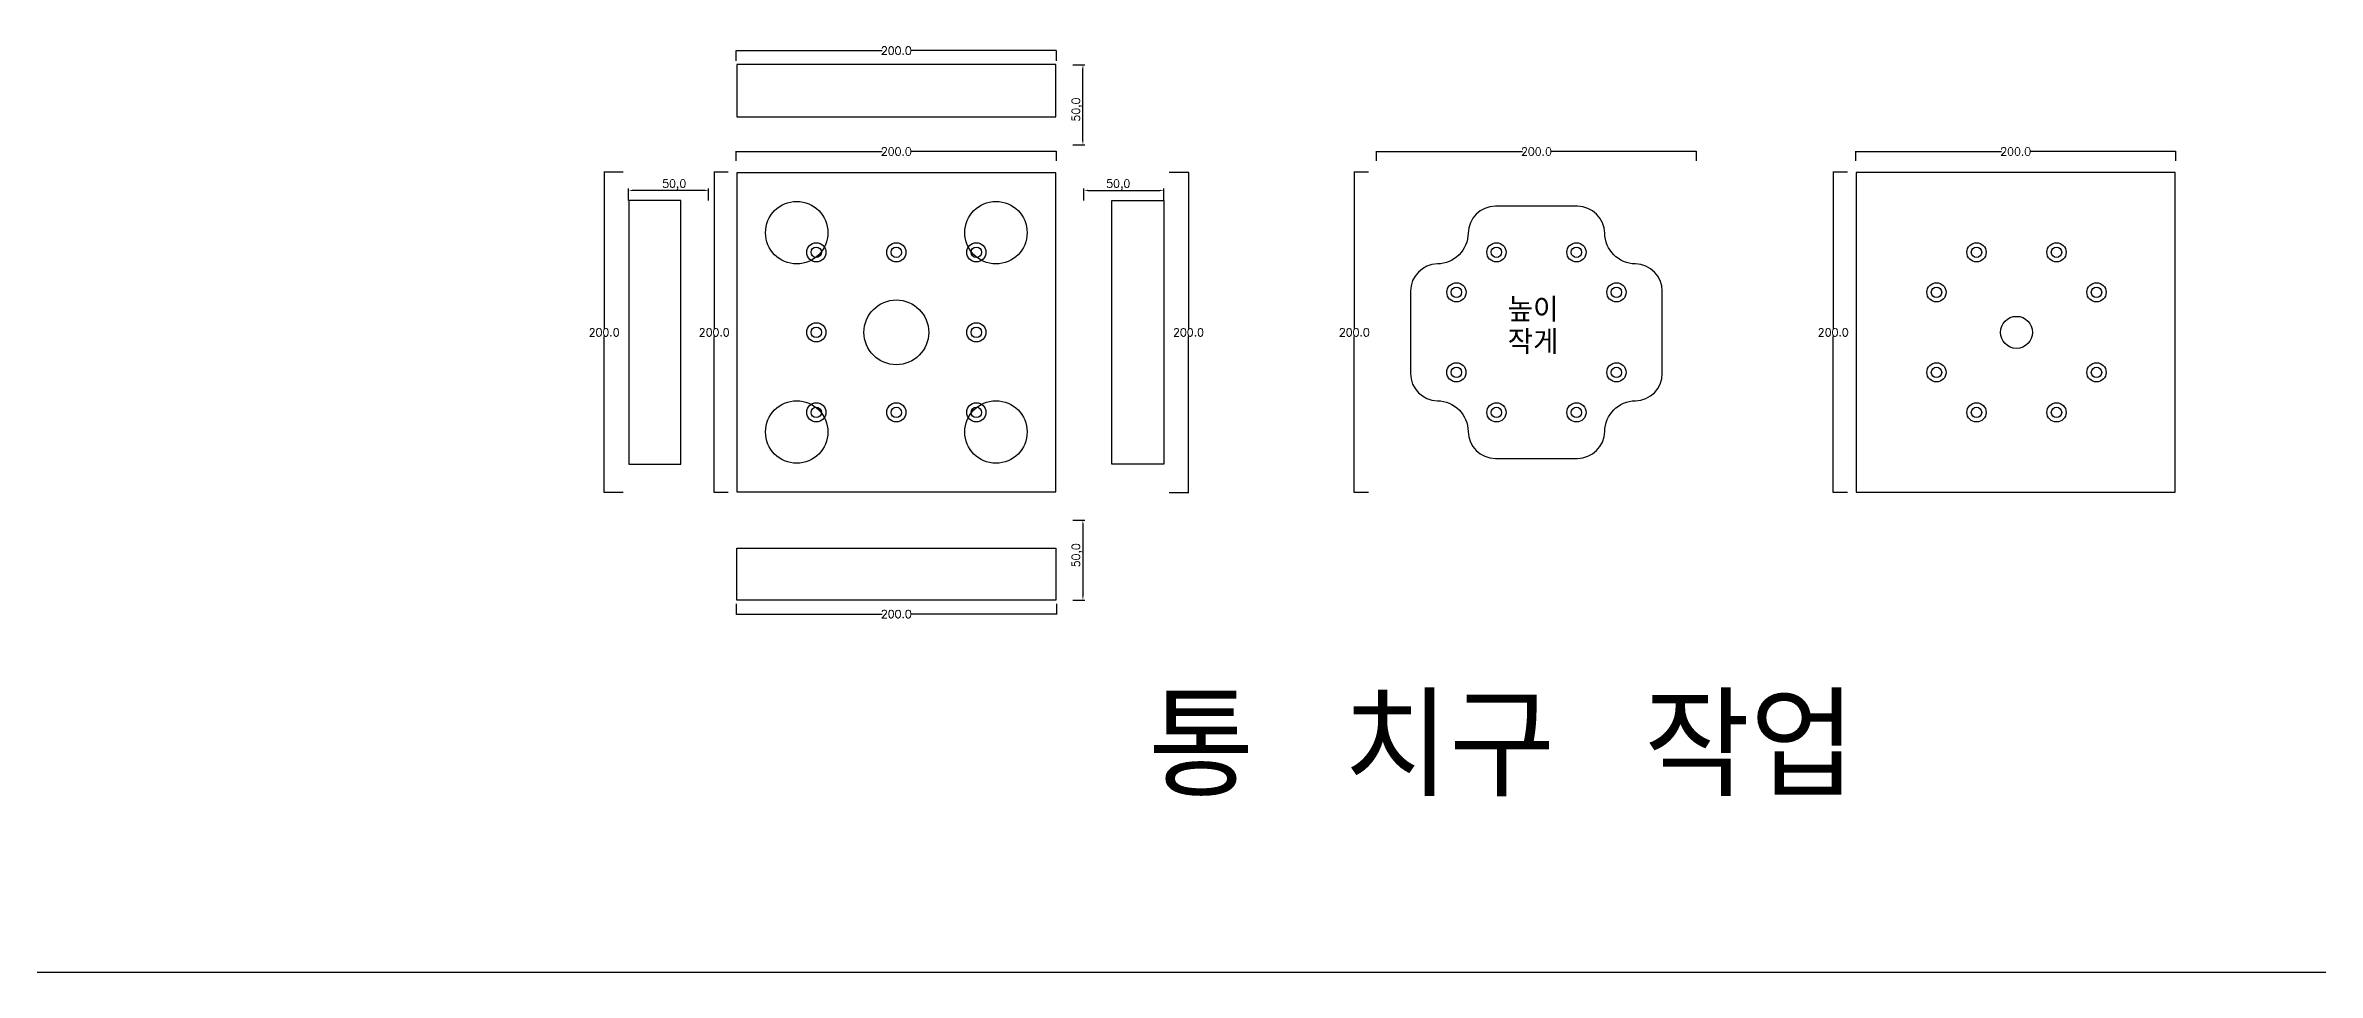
# Model space of a CAD drawing. Header units: millimetres. Extents: x 37110 to 56310, y -3510 to 5490.
# Drawn here: x 43678 to 45098, y 90 to 669 of the extents above; entities that cross this region are included whole.
import ezdxf

# ---------------------------------------------------------------- set-up
doc = ezdxf.new("R2010")
doc.units = ezdxf.units.MM
for name, color, linetype in [('TEXT', 3, 'Continuous'), ('볼트 구멍', 7, 'Continuous'), ('치구', 7, 'Continuous'), ('치수', 7, 'Continuous')]:
    doc.layers.add(name, color=color, linetype=linetype)
doc.styles.get("Standard").update_dxf_attribs({"font": 'txt.shx', "bigfont": 'whgtxt.shx'})
doc.dimstyles.new('ISO-25', dxfattribs={"dimtxt": 2.5, "dimasz": 2.5, "dimexe": 1.25, "dimexo": 0.625, "dimtad": 1, "dimtxsty": 'Standard', "dimcen": 2.5, "dimadec": 0, "dimazin": 0, "dimtfac": 1, "dimtmove": 0, "dimatfit": 3, "dimfxl": 0, "dimarcsym": 0})
doc.dimstyles.get("Standard").update_dxf_attribs({"dimtxt": 7, "dimasz": 0.18, "dimexe": 0.18, "dimexo": 0.0625, "dimgap": 0.09, "dimtad": 0, "dimtih": 1, "dimtoh": 1, "dimdec": 1, "dimzin": 0, "dimdsep": 46, "dimtxsty": 'Standard', "dimcen": 0.09, "dimadec": 0, "dimazin": 0, "dimtfac": 1, "dimtdec": 1, "dimtofl": 0, "dimtmove": 0, "dimatfit": 3, "dimfxl": 0, "dimtolj": 1, "dimtzin": 0, "dimarcsym": 0})

# ---------------------------------------------------------------- blocks, each defined once
blk = doc.blocks.new('*D2141')
at = {"layer": 'Defpoints', "color": 0, "linetype": 'Continuous'}
for p in [(44809.5, 597.1), (45009.5, 603), (45009.5, 597.1)]:
    blk.add_point(p, dxfattribs=at)
at = {"layer": '치수', "color": 0, "linetype": 'Continuous', "lineweight": -2}
for p, q in [((44809.5, 597.2), (44809.5, 603.2)), ((44809.7, 603), (44900.7, 603)), ((45009.3, 603), (44918.3, 603)), ((45009.5, 597.2), (45009.5, 603.2))]:
    blk.add_line(p, q, dxfattribs=at)
at = {"layer": '치수', "color": 0, "linetype": 'Continuous'}
for points in [[(44809.7, 603), (44809.7, 603), (44809.5, 603)], [(45009.3, 603), (45009.3, 603), (45009.5, 603)]]:
    blk.add_solid(points, dxfattribs=at)
at = {"layer": '치수', "color": 0, "linetype": 'Continuous', "insert": (44909.5, 603), "char_height": 5, "attachment_point": 5}
blk.add_mtext('\\A1;200.0', dxfattribs=at)
blk = doc.blocks.new('*D2148')
at = {"layer": 'Defpoints', "color": 0, "linetype": 'Continuous'}
for p in [(44380.5, 590), (44380.5, 390), (44392.6, 390)]:
    blk.add_point(p, dxfattribs=at)
at = {"layer": '치수', "color": 0, "linetype": 'Continuous', "lineweight": -2}
for p, q in [((44380.6, 590), (44392.8, 590)), ((44392.6, 589.8), (44392.6, 492.6)), ((44392.6, 390.2), (44392.6, 487.4)), ((44380.6, 390), (44392.8, 390))]:
    blk.add_line(p, q, dxfattribs=at)
at = {"layer": '치수', "color": 0, "linetype": 'Continuous'}
for points in [[(44392.6, 589.8), (44392.6, 589.8), (44392.6, 590)], [(44392.6, 390.2), (44392.6, 390.2), (44392.6, 390)]]:
    blk.add_solid(points, dxfattribs=at)
at = {"layer": '치수', "color": 0, "linetype": 'Continuous', "insert": (44392.6, 490), "char_height": 5, "attachment_point": 5}
blk.add_mtext('\\A1;200.0', dxfattribs=at)
blk = doc.blocks.new('*D2149')
at = {"layer": 'Defpoints', "color": 0, "linetype": 'Continuous'}
for p in [(44804.4, 590), (44795.5, 390), (44804.4, 390)]:
    blk.add_point(p, dxfattribs=at)
at = {"layer": '치수', "color": 0, "linetype": 'Continuous', "lineweight": -2}
for p, q in [((44804.3, 590), (44795.3, 590)), ((44795.5, 589.8), (44795.5, 492.6)), ((44795.5, 390.2), (44795.5, 487.4)), ((44804.3, 390), (44795.3, 390))]:
    blk.add_line(p, q, dxfattribs=at)
at = {"layer": '치수', "color": 0, "linetype": 'Continuous'}
for points in [[(44795.4, 589.8), (44795.5, 589.8), (44795.5, 590)], [(44795.4, 390.2), (44795.5, 390.2), (44795.5, 390)]]:
    blk.add_solid(points, dxfattribs=at)
at = {"layer": '치수', "color": 0, "linetype": 'Continuous', "insert": (44795.5, 490), "char_height": 5, "attachment_point": 5}
blk.add_mtext('\\A1;200.0', dxfattribs=at)
blk = doc.blocks.new('*D2150')
at = {"layer": 'Defpoints', "color": 0, "linetype": 'Continuous'}
for p in [(44505.1, 590), (44496.2, 390), (44505.1, 390)]:
    blk.add_point(p, dxfattribs=at)
at = {"layer": '치수', "color": 0, "linetype": 'Continuous', "lineweight": -2}
for p, q in [((44505, 590), (44496, 590)), ((44496.2, 589.8), (44496.2, 492.6)), ((44496.2, 390.2), (44496.2, 487.4)), ((44505, 390), (44496, 390))]:
    blk.add_line(p, q, dxfattribs=at)
at = {"layer": '치수', "color": 0, "linetype": 'Continuous'}
for points in [[(44496.2, 589.8), (44496.2, 589.8), (44496.2, 590)], [(44496.2, 390.2), (44496.2, 390.2), (44496.2, 390)]]:
    blk.add_solid(points, dxfattribs=at)
at = {"layer": '치수', "color": 0, "linetype": 'Continuous', "insert": (44496.2, 490), "char_height": 5, "attachment_point": 5}
blk.add_mtext('\\A1;200.0', dxfattribs=at)
blk = doc.blocks.new('*D2152')
at = {"layer": 'Defpoints', "color": 0, "linetype": 'Continuous'}
for p in [(44105.1, 590), (44096.2, 390), (44105.1, 390)]:
    blk.add_point(p, dxfattribs=at)
at = {"layer": '치수', "color": 0, "linetype": 'Continuous', "lineweight": -2}
for p, q in [((44105, 590), (44096, 590)), ((44096.2, 589.8), (44096.2, 492.6)), ((44096.2, 390.2), (44096.2, 487.4)), ((44105, 390), (44096, 390))]:
    blk.add_line(p, q, dxfattribs=at)
at = {"layer": '치수', "color": 0, "linetype": 'Continuous'}
for points in [[(44096.2, 589.8), (44096.2, 589.8), (44096.2, 590)], [(44096.2, 390.2), (44096.2, 390.2), (44096.2, 390)]]:
    blk.add_solid(points, dxfattribs=at)
at = {"layer": '치수', "color": 0, "linetype": 'Continuous', "insert": (44096.2, 490), "char_height": 5, "attachment_point": 5}
blk.add_mtext('\\A1;200.0', dxfattribs=at)
blk = doc.blocks.new('*D2154')
at = {"layer": 'Defpoints', "color": 0, "linetype": 'Continuous'}
for p in [(44110, 597.1), (44310, 603), (44310, 597.1)]:
    blk.add_point(p, dxfattribs=at)
at = {"layer": '치수', "color": 0, "linetype": 'Continuous', "lineweight": -2}
for p, q in [((44110, 597.2), (44110, 603.2)), ((44110.2, 603), (44201.2, 603)), ((44309.8, 603), (44218.8, 603)), ((44310, 597.2), (44310, 603.2))]:
    blk.add_line(p, q, dxfattribs=at)
at = {"layer": '치수', "color": 0, "linetype": 'Continuous'}
for points in [[(44110.2, 603), (44110.2, 603), (44110, 603)], [(44309.8, 603), (44309.8, 603), (44310, 603)]]:
    blk.add_solid(points, dxfattribs=at)
at = {"layer": '치수', "color": 0, "linetype": 'Continuous', "insert": (44210, 603), "char_height": 5, "attachment_point": 5}
blk.add_mtext('\\A1;200.0', dxfattribs=at)
blk = doc.blocks.new('*D2155')
at = {"layer": 'Defpoints', "color": 0, "linetype": 'Continuous'}
for p in [(44110, 659.6), (44310, 666), (44310, 659.6)]:
    blk.add_point(p, dxfattribs=at)
at = {"layer": '치수', "color": 0, "linetype": 'Continuous', "lineweight": -2}
for p, q in [((44110, 659.6), (44110, 666.2)), ((44110.2, 666), (44201.2, 666)), ((44309.8, 666), (44218.8, 666)), ((44310, 659.6), (44310, 666.2))]:
    blk.add_line(p, q, dxfattribs=at)
at = {"layer": '치수', "color": 0, "linetype": 'Continuous'}
for points in [[(44110.2, 666), (44110.2, 665.9), (44110, 666)], [(44309.8, 666), (44309.8, 665.9), (44310, 666)]]:
    blk.add_solid(points, dxfattribs=at)
at = {"layer": '치수', "color": 0, "linetype": 'Continuous', "insert": (44210, 666), "char_height": 5, "attachment_point": 5}
blk.add_mtext('\\A1;200.0', dxfattribs=at)
blk = doc.blocks.new('*D2157')
at = {"layer": 'Defpoints', "color": 0}
for p in [(44319.7, 657.2), (44326.6, 657.2), (44319.7, 607.2)]:
    blk.add_point(p, dxfattribs=at)
at = {"layer": '치수', "color": 0, "lineweight": -2}
for p, q in [((44320.3, 657.2), (44327.8, 657.2)), ((44326.6, 609.7), (44326.6, 654.7)), ((44320.3, 607.2), (44327.8, 607.2))]:
    blk.add_line(p, q, dxfattribs=at)
at = {"layer": '치수', "color": 0}
for points in [[(44326.2, 654.7), (44327, 654.7), (44326.6, 657.2)], [(44326.2, 609.7), (44327, 609.7), (44326.6, 607.2)]]:
    blk.add_solid(points, dxfattribs=at)
at = {"layer": '치수', "color": 0, "insert": (44323, 629.2), "char_height": 5, "attachment_point": 5, "rotation": 90}
blk.add_mtext('50,0', dxfattribs=at)
blk = doc.blocks.new('*D2158')
at = {"layer": 'Defpoints', "color": 0, "linetype": 'Continuous'}
for p in [(44510, 597.1), (44710, 603), (44710, 597.1)]:
    blk.add_point(p, dxfattribs=at)
at = {"layer": '치수', "color": 0, "linetype": 'Continuous', "lineweight": -2}
for p, q in [((44510, 597.2), (44510, 603.2)), ((44510.2, 603), (44601.2, 603)), ((44709.8, 603), (44618.8, 603)), ((44710, 597.2), (44710, 603.2))]:
    blk.add_line(p, q, dxfattribs=at)
at = {"layer": '치수', "color": 0, "linetype": 'Continuous'}
for points in [[(44510.2, 603), (44510.2, 603), (44510, 603)], [(44709.8, 603), (44709.8, 603), (44710, 603)]]:
    blk.add_solid(points, dxfattribs=at)
at = {"layer": '치수', "color": 0, "linetype": 'Continuous', "insert": (44610, 603), "char_height": 5, "attachment_point": 5}
blk.add_mtext('\\A1;200.0', dxfattribs=at)
blk = doc.blocks.new('*D2159')
at = {"layer": 'Defpoints', "color": 0}
for p in [(44327.2, 571.8), (44377.2, 578.7), (44377.2, 571.8)]:
    blk.add_point(p, dxfattribs=at)
at = {"layer": '치수', "color": 0, "lineweight": -2}
for p, q in [((44327.2, 572.4), (44327.2, 579.9)), ((44329.7, 578.7), (44374.7, 578.7)), ((44377.2, 572.4), (44377.2, 579.9))]:
    blk.add_line(p, q, dxfattribs=at)
at = {"layer": '치수', "color": 0}
for points in [[(44329.7, 579.1), (44329.7, 578.3), (44327.2, 578.7)], [(44374.7, 579.1), (44374.7, 578.3), (44377.2, 578.7)]]:
    blk.add_solid(points, dxfattribs=at)
at = {"layer": '치수', "color": 0, "insert": (44348.7, 582.2), "char_height": 5, "attachment_point": 5}
blk.add_mtext('50,0', dxfattribs=at)
blk = doc.blocks.new('*D2418')
at = {"layer": 'Defpoints', "color": 0}
for p in [(44042.7, 578.7), (44042.7, 571.8), (44092.7, 571.8)]:
    blk.add_point(p, dxfattribs=at)
at = {"layer": '치수', "color": 0, "lineweight": -2}
for p, q in [((44042.7, 572.4), (44042.7, 579.9)), ((44090.2, 578.7), (44045.2, 578.7)), ((44092.7, 572.4), (44092.7, 579.9))]:
    blk.add_line(p, q, dxfattribs=at)
at = {"layer": '치수', "color": 0}
for points in [[(44045.2, 579.1), (44045.2, 578.3), (44042.7, 578.7)], [(44090.2, 579.1), (44090.2, 578.3), (44092.7, 578.7)]]:
    blk.add_solid(points, dxfattribs=at)
at = {"layer": '치수', "color": 0, "insert": (44071.2, 582.2), "char_height": 5, "attachment_point": 5}
blk.add_mtext('50,0', dxfattribs=at)
blk = doc.blocks.new('*D2419')
at = {"layer": 'Defpoints', "color": 0, "linetype": 'Continuous'}
for p in [(44039.5, 590), (44027.4, 390), (44039.5, 390)]:
    blk.add_point(p, dxfattribs=at)
at = {"layer": '치수', "color": 0, "linetype": 'Continuous', "lineweight": -2}
for p, q in [((44039.4, 590), (44027.2, 590)), ((44027.4, 589.8), (44027.4, 492.6)), ((44027.4, 390.2), (44027.4, 487.4)), ((44039.4, 390), (44027.2, 390))]:
    blk.add_line(p, q, dxfattribs=at)
at = {"layer": '치수', "color": 0, "linetype": 'Continuous'}
for points in [[(44027.4, 589.8), (44027.4, 589.8), (44027.4, 590)], [(44027.4, 390.2), (44027.4, 390.2), (44027.4, 390)]]:
    blk.add_solid(points, dxfattribs=at)
at = {"layer": '치수', "color": 0, "linetype": 'Continuous', "insert": (44027.4, 490), "char_height": 5, "attachment_point": 5}
blk.add_mtext('\\A1;200.0', dxfattribs=at)
blk = doc.blocks.new('*D2420')
at = {"layer": 'Defpoints', "color": 0, "linetype": 'Continuous'}
for p in [(44110, 320.4), (44310, 320.4), (44310, 314)]:
    blk.add_point(p, dxfattribs=at)
at = {"layer": '치수', "color": 0, "linetype": 'Continuous', "lineweight": -2}
for p, q in [((44110, 320.4), (44110, 313.8)), ((44110.2, 314), (44201.2, 314)), ((44309.8, 314), (44218.8, 314)), ((44310, 320.4), (44310, 313.8))]:
    blk.add_line(p, q, dxfattribs=at)
at = {"layer": '치수', "color": 0, "linetype": 'Continuous'}
for points in [[(44110.2, 314.1), (44110.2, 314), (44110, 314)], [(44309.8, 314.1), (44309.8, 314), (44310, 314)]]:
    blk.add_solid(points, dxfattribs=at)
at = {"layer": '치수', "color": 0, "linetype": 'Continuous', "insert": (44210, 314), "char_height": 5, "attachment_point": 5}
blk.add_mtext('\\A1;200.0', dxfattribs=at)
blk = doc.blocks.new('*D2421')
at = {"layer": 'Defpoints', "color": 0}
for p in [(44319.7, 372.7), (44319.7, 322.7), (44326.6, 322.7)]:
    blk.add_point(p, dxfattribs=at)
at = {"layer": '치수', "color": 0, "lineweight": -2}
for p, q in [((44320.3, 372.7), (44327.8, 372.7)), ((44326.6, 370.2), (44326.6, 325.2)), ((44320.3, 322.7), (44327.8, 322.7))]:
    blk.add_line(p, q, dxfattribs=at)
at = {"layer": '치수', "color": 0}
for points in [[(44326.2, 370.2), (44327, 370.2), (44326.6, 372.7)], [(44326.2, 325.2), (44327, 325.2), (44326.6, 322.7)]]:
    blk.add_solid(points, dxfattribs=at)
at = {"layer": '치수', "color": 0, "insert": (44323, 350.7), "char_height": 5, "attachment_point": 5, "rotation": 90}
blk.add_mtext('50,0', dxfattribs=at)

msp = doc.modelspace()

# ---------------------------------------------------------------- linework, layer by layer
at = {"color": 6}
msp.add_line((56310, 90), (37110, 90), dxfattribs=at)
msp.add_lwpolyline([(44567.348, 428.017, 0.41020687), (44584.347, 411.25), (44635.653, 411.25, 0.41020687), (44652.652, 428.017, -0.40621142), (44671.883, 447.248, 0.41020687), (44688.65, 464.247), (44688.65, 515.753, 0.41020687), (44671.883, 532.752, -0.40621142), (44652.652, 551.983, 0.41020687), (44635.653, 568.75), (44584.347, 568.75, 0.41020687), (44567.348, 551.983, -0.40621142), (44548.117, 532.752, 0.41020687), (44531.35, 515.753), (44531.35, 464.247, 0.41020687), (44548.117, 447.248, -0.40621142)], format="xyb", close=True)
at = {"layer": '볼트 구멍', "color": 6}
for centre in [(44159.993, 540.008), (44209.993, 540.001), (44259.998, 540.002), (44585.014, 540.014), (44635, 540), (44885, 540), (44935, 540), (44560, 515), (44660, 515), (44860, 515), (44960, 515), (44160.001, 490.007), (44260.001, 490.007), (44559.986, 465.014), (44660, 465), (44860, 465), (44960, 465), (44159.994, 440.006), (44209.993, 440.001), (44259.994, 440.002), (44585, 440), (44635, 440), (44885, 440), (44935, 440)]:
    msp.add_circle(centre, 6, dxfattribs=at)
at = {"layer": '볼트 구멍', "color": 3}
for centre, radius in [((44159.993, 540.008), 3.25), ((44209.993, 540.001), 3.25), ((44259.998, 540.002), 3.25), ((44585.014, 540.014), 3.25), ((44635, 540), 3.25), ((44560, 515), 3.25), ((44660, 515), 3.25), ((44860, 515), 3.25), ((44960, 515), 3.25), ((44210, 490), 20.25), ((44910, 490), 10), ((44160.001, 490.007), 3.25), ((44260.001, 490.007), 3.25), ((44559.986, 465.014), 3.25), ((44660, 465), 3.25), ((44860, 465), 3.25), ((44960, 465), 3.25), ((44159.994, 440.006), 3.25), ((44209.993, 440.001), 3.25), ((44259.994, 440.002), 3.25), ((44585, 440), 3.25), ((44635, 440), 3.25)]:
    msp.add_circle(centre, radius, dxfattribs=at)
at = {"layer": '볼트 구멍', "color": 2}
for centre in [(44885, 540), (44935, 540), (44885, 440), (44935, 440)]:
    msp.add_circle(centre, 3.25, dxfattribs=at)
at = {"layer": '치구'}
for points in [[(44110.25, 624.75), (44309.75, 624.75), (44309.75, 657.25), (44110.25, 657.25)], [(44110.25, 589.75), (44110.25, 390.25), (44309.75, 390.25), (44309.75, 589.75)], [(44809.75, 589.85), (44809.75, 390.15), (45009.25, 390.15), (45009.25, 589.85)], [(44075.25, 572.35), (44042.75, 572.35), (44042.75, 407.65), (44075.25, 407.65)], [(44344.75, 572.35), (44377.25, 572.35), (44377.25, 407.65), (44344.75, 407.65)], [(44110.25, 355.25), (44309.75, 355.25), (44309.75, 322.75), (44110.25, 322.75)]]:
    msp.add_lwpolyline(points, close=True, dxfattribs=at)
for centre in [(44147.75, 552.25), (44272.25, 552.25), (44147.75, 427.75), (44272.25, 427.75)]:
    msp.add_circle(centre, 19.5, dxfattribs=at)

# ---------------------------------------------------------------- texts
at = {"color": 1}
for s, p in [('높이 ', (44592.036, 496.681)), ('작게', (44592.036, 476.472))]:
    msp.add_text(s, height=15, dxfattribs=at).set_placement(p)
at = {"layer": 'TEXT', "color": 1, "linetype": 'Continuous'}
msp.add_text('통 치구 작업', height=62.5, dxfattribs=at).set_placement((44367.497, 200.087))

# ---------------------------------------------------------------- dimensions: what is measured, and where the dimension line sits
at = {"layer": '치수', "color": 4, "linetype": 'Continuous'}
for base, p1, p2, picture, middle in [((44310, 665.972), (44110, 659.575), (44310, 659.575), '*D2155', (44210, 665.972)), ((44310, 314.028), (44110, 320.425), (44310, 320.425), '*D2420', (44210, 314.028))]:
    dim = msp.add_linear_dim(base=base, p1=p1, p2=p2, dimstyle='Standard', override={"dimtxt": 5}, dxfattribs=at)
    dim.commit()
    dim.dimension.update_dxf_attribs({"geometry": picture, "text_midpoint": middle, "dimtype": 160})
at = {"layer": '치수', "color": 4}
for base, p1, p2, angle, picture, middle in [((44326.577, 657.25), (44319.68, 607.25), (44319.68, 657.25), 90, '*D2157', (44326.577, 629.25)), ((44042.75, 578.677), (44092.75, 571.8), (44042.75, 571.8), 180, '*D2418', (44071.25, 578.677)), ((44326.577, 322.75), (44319.68, 372.75), (44319.68, 322.75), 270, '*D2421', (44326.577, 350.75))]:
    dim = msp.add_linear_dim(base=base, p1=p1, p2=p2, angle=angle, dimstyle='ISO-25', override={"dimtxt": 5, "dimdec": 1, "dimzin": 0, "dimtdec": 1}, dxfattribs=at)
    dim.commit()
    dim.dimension.update_dxf_attribs({"geometry": picture, "text_midpoint": middle, "dimtype": 160})
at = {"layer": '치수', "color": 4, "linetype": 'Continuous'}
for base, p1, p2, picture, middle in [((44310, 602.99), (44110, 597.107), (44310, 597.107), '*D2154', (44210, 602.99)), ((44710, 602.99), (44510, 597.107), (44710, 597.107), '*D2158', (44610, 602.99)), ((45009.5, 602.99), (44809.5, 597.107), (45009.5, 597.107), '*D2141', (44909.5, 602.99))]:
    dim = msp.add_linear_dim(base=base, p1=p1, p2=p2, dimstyle='Standard', override={"dimtxt": 5}, dxfattribs=at)
    dim.commit()
    dim.dimension.update_dxf_attribs({"geometry": picture, "text_midpoint": middle})
for base, p1, p2, picture, middle in [((44027.382, 390), (44039.452, 590), (44039.452, 390), '*D2419', (44027.382, 490)), ((44096.204, 390), (44105.109, 590), (44105.109, 390), '*D2152', (44096.204, 490)), ((44392.618, 390), (44380.548, 590), (44380.548, 390), '*D2148', (44392.618, 490)), ((44496.204, 390), (44505.109, 590), (44505.109, 390), '*D2150', (44496.204, 490)), ((44795.454, 390), (44804.359, 590), (44804.359, 390), '*D2149', (44795.454, 490))]:
    dim = msp.add_linear_dim(base=base, p1=p1, p2=p2, angle=90, dimstyle='Standard', override={"dimtxt": 5}, dxfattribs=at)
    dim.commit()
    dim.dimension.update_dxf_attribs({"geometry": picture, "text_midpoint": middle})
at = {"layer": '치수', "color": 4}
dim = msp.add_linear_dim(base=(44377.25, 578.677), p1=(44327.25, 571.8), p2=(44377.25, 571.8), dimstyle='ISO-25', override={"dimtxt": 5, "dimdec": 1, "dimzin": 0, "dimtdec": 1}, dxfattribs=at)
dim.commit()
dim.dimension.update_dxf_attribs({"geometry": '*D2159', "text_midpoint": (44348.75, 578.677), "dimtype": 160})

doc.saveas('drawing.dxf')
